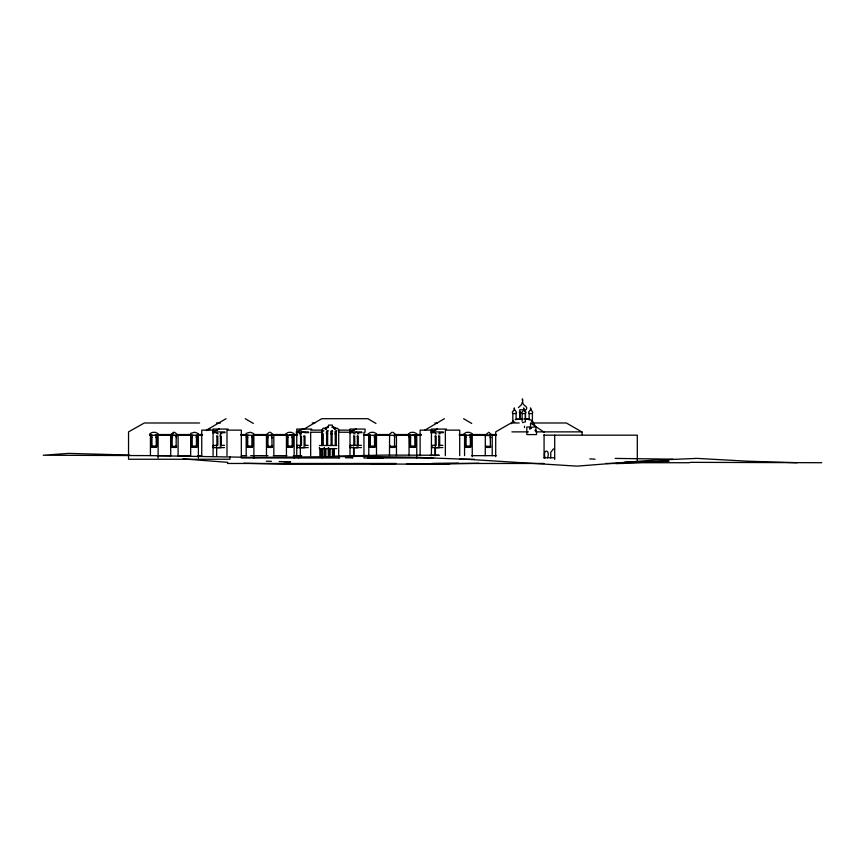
<?xml version="1.0" encoding="UTF-8"?>
<svg xmlns="http://www.w3.org/2000/svg" width="865" height="865" viewBox="0 0 865 865"><rect width="100%" height="100%" fill="white"/><g stroke="black" fill="none" stroke-linecap="round" stroke-linejoin="round"><path stroke-width="1.3" d="M547.545 457.769L545.08 457.769C542.225 448.859 550.529 448.881 547.653 457.78L550.745 457.79L550.756 452.309L553.308 449.065A4.325 3.546 -90 0 1 554.476 448.827M325.813 429.17L326.321 428.608M522.471 401.857L521.465 404.658L518.416 407.631M514.318 409.459L512.275 412.248L512.902 413.567M530.623 409.459L528.591 412.248L529.207 413.567M530.515 428.878L532.083 427.321C529.445 426.532 529.25 431.992 529.802 427.007L526.817 427.007L526.817 434.587L536.538 434.587L536.538 432.013L535.219 429.851M322.158 429.256L323.423 428.164L326.602 428.164M326.051 429.213L325.651 427.526L328.192 427.526M511.118 423.731L513.269 420.768M526.471 409.264C528.234 405.88 521.898 405.696 522.752 401.857M523.163 410.907L521.584 412.454L522.276 413.567M327.143 427.31L328.484 426.456L328.484 425.126L332.409 425.126L332.409 426.456L333.771 427.321M177.001 435.463L170.027 435.463L173.519 432.23M171.984 434.5L173.735 432.987M269.274 432.23L265.782 435.257L267.75 435.668M388.407 435.257L391.888 432.23M486.108 434.5L487.86 432.987M190.56 433.387L194.733 432.23L197.847 433.387M246.071 433.387L250.234 432.23L253.348 433.387M520.006 413.567L519.281 412.692L520.211 411.664M206.378 430.208L226.046 418.703M303.291 429.527L321.802 418.703L367.852 418.703L375.951 423.439M424.747 430.208L444.426 418.703M212.844 431.916L218.867 429.072M219.083 429.072L213.071 431.916L213.071 429.072L228.133 429.072M296.533 431.916L302.555 429.072M302.772 429.072L296.76 431.916L296.76 429.072L311.822 429.072M349.784 431.916L355.807 429.072M356.023 429.072L350.011 431.916L350.011 429.072L365.073 429.072L365.073 432.24M431.213 431.916L437.236 429.072M437.452 429.072L431.44 431.916L431.44 429.072L446.513 429.072M206.454 430.597L210.011 428.964M515.172 419.536L523.26 418.995M515.875 413.567L516.502 412.248L514.459 409.459M525.26 413.567L525.952 412.454L524.374 410.907M532.191 413.567L532.818 412.248L530.775 409.459M797.195 462.721L747.23 461.175L696.941 458.385L649.02 460.461L577.128 466.138L468.387 459.38L414.94 457.293L361.754 456.374L254.991 457.423L149.277 455.606L43.25 455.239L68.67 453.39L129.501 455.055M616.183 463.543L669.034 461.088L641.635 462.299M332.841 456.201L386.125 455.077L439.225 455.271L430.024 455.401M615.166 458.418L672.916 459.164M479.059 463.272L425.18 464.191L371.247 463.975M449.789 463.824L406.518 464.072M395.164 464.072L283.201 464.202L243.865 463.229M432.911 463.564L458.493 463.207M526.882 419.017C531.024 418.617 534.278 422.401 534.927 426.207M220.975 447.702L216.65 447.735L216.65 455.66M304.664 447.702L300.339 447.735L300.339 455.66M357.915 447.702L353.59 447.735L353.59 455.66M439.344 447.702L435.019 447.735L435.019 455.66M519.854 413.567L520.427 413.567M524.439 418.995L527.964 418.995M512.848 422.012L514.729 422.012M524.039 422.012L525.39 422.012L525.39 413.567L522.125 413.567L522.125 421.331M531.467 422.012L532.408 422.012L532.408 413.567L529.142 413.567L529.142 420.033M522.503 422.628L523.195 422.628M199.588 422.985L144.325 422.985L128.539 431.873L128.539 459.25L229.949 459.25L229.949 456.861M216.466 422.985L220.413 422.985M312.179 422.985L314.817 422.985M434.836 422.985L437.463 422.985M519.195 422.985L511.107 422.985L495.699 431.873L495.699 456.655M532.667 422.985L566.37 422.985L581.767 431.873M533.045 427.007L536.051 427.007L535.857 431.84M328.192 427.31L326.321 427.526M331.89 427.321L334.625 427.526M332.744 427.526L335.242 427.526L334.366 428.164L334.668 429.213M326.602 428.726L324.721 428.726M336.28 428.608L334.398 428.608L334.896 429.17M213.623 430.132L201.75 430.132L201.75 455.66M310.676 430.132L322.548 430.132M338.691 430.132L350.563 430.132M431.992 430.132L420.12 430.132L420.12 455.66M224.889 431.916L212.628 431.916L212.628 432.673L216.931 432.673M308.578 431.916L296.317 431.916L296.317 432.673L300.62 432.651M349.568 431.916L361.829 431.916M443.258 431.916L430.997 431.916L430.997 432.673L435.3 432.673M511.907 431.873L528.418 431.873M536.484 431.873L582.156 431.873L582.156 434.587M310.654 432.23L322.645 432.23M338.637 432.23L350.628 432.23M299.614 432.392L300.804 432.933M301.669 432.392L302.49 431.916M302.804 432.392L303.464 432.392M304.869 432.392L305.691 432.392M356.056 432.392L356.715 432.392M220.899 432.673L225.105 432.673M304.588 432.673L308.794 432.673M349.568 432.673L353.871 432.673M357.84 432.673L362.046 432.673M439.269 432.673L443.475 432.673M216.931 433.387L218.218 433.841M220.445 433.365L221.732 433.819M301.334 433.387L299.604 433.387L301.334 433.841M322.061 433.841L323.272 433.841L323.272 445.313M327.63 433.873L326.408 433.873L326.408 431.667M332.095 433.895L330.884 433.895L330.884 431.678M336.269 433.895L335.058 433.895L335.058 431.678M300.696 434.089L299.971 433.841M157.722 434.544L171.021 434.544M176.86 434.544L191.154 434.544M197.966 434.544L202.496 434.544M240.924 434.544L246.049 434.544M253.467 434.544L267.285 434.544M272.616 434.544L286.012 434.544M293.722 434.544L297.528 434.544M363.538 434.544L369.442 434.544M376.091 434.544L389.391 434.544M395.229 434.544L408.626 434.544M416.335 434.544L421.277 434.544M459.293 434.544L464.429 434.544M471.847 434.544L485.146 434.544M490.985 434.544L496.586 434.544M149.796 434.836L151.775 434.836M157.019 434.836L155.051 435.257M285.807 434.836L287.775 434.836M289.505 434.76L293.03 434.836M368.166 434.836L370.144 434.836M408.421 434.836L410.399 434.836M412.118 434.76L415.643 434.836M463.921 434.836L465.9 434.836M471.144 434.836L469.176 435.257M202.496 435.236L149.786 435.257L149.786 433.873L152.121 432.424L155.138 432.284L157.592 433.387M240.924 435.236L297.355 435.236M363.538 435.236L375.442 435.257M375.832 435.236L421.277 435.236M459.293 435.236L496.11 435.236M544.074 435.182L637.31 435.182L637.31 462.126M265.782 435.463L272.756 435.463M292.954 435.484L291.483 435.257M410.324 435.484L408.853 435.257M415.568 435.484L414.097 435.257M465.824 435.484L464.354 435.257M471.068 435.484L469.598 435.257M484.151 435.463L491.125 435.463M171.994 435.668L170.081 435.257M272.745 435.668L270.821 435.257M409.134 435.733L410.269 435.733M415.524 435.733L414.378 435.257M491.115 435.668L489.201 435.257M176.914 435.884L175.487 435.668M267.674 435.884L266.247 435.668M395.283 435.884L393.856 435.668M216.704 436.122L217.796 436.122L217.796 445.345M303.907 436.101L304.999 436.101L304.999 445.324M353.644 436.122L354.736 436.122L354.736 445.345M357.159 436.101L358.251 436.101L358.251 445.324M435.073 436.122L436.176 436.122L436.176 445.345M438.587 436.101L439.68 436.101L439.68 445.324M151.959 437.376L150.705 437.376L150.705 435.733M157.203 437.376L155.949 437.376L155.949 435.733M192.203 437.376L190.96 437.376L190.96 435.733M197.458 437.376L196.204 437.376L196.204 435.733M247.704 437.376L246.46 437.376L246.46 435.733M252.958 437.376L251.704 437.376L251.704 435.733M287.959 437.376L286.715 437.376L286.715 435.733M293.213 437.376L291.959 437.376L291.959 435.733M370.328 437.376L369.074 437.376L369.074 435.733M375.572 437.376L374.329 437.376L374.329 435.733M410.572 437.376L409.329 437.376L409.329 435.484M415.827 437.376L414.573 437.376L414.573 435.484M466.084 437.376L464.829 437.376L464.829 435.484M471.328 437.376L470.073 437.376L470.073 435.484M172.167 437.712L170.956 437.712L170.956 436.122M176.395 437.712L175.952 435.884M267.923 437.712L266.712 437.712L266.712 435.884M272.583 437.712L271.707 437.712L271.707 436.122M394.764 437.712L394.321 435.884M490.952 437.712L490.077 437.712L490.077 436.122M217.039 445.345L213.212 445.345L213.212 447.594L224.532 447.594M220.683 445.345L224.532 445.345M296.9 445.345L300.728 445.345M304.372 445.345L308.221 445.345M361.473 445.345L350.152 445.345L350.152 447.594L361.473 447.594M435.409 445.345L431.581 445.345L431.581 447.594L442.902 447.594M439.052 445.345L442.902 445.345M319.423 445.518L336.809 445.518M151.278 446.07L156.262 446.07M191.522 446.07L196.506 446.07L196.506 447.335L192.171 447.335M247.022 446.07L252.018 446.07L252.018 447.335L247.671 447.335M287.277 446.07L292.262 446.07M369.647 446.07L374.632 446.07M409.891 446.07L414.886 446.07M465.402 446.07L470.387 446.07M171.529 446.34L176.276 446.34M267.285 446.34L272.032 446.34M389.899 446.34L394.656 446.34M485.654 446.34L490.412 446.34M216.618 446.956L216.066 447.702M219.98 446.902L221.31 446.935M300.706 446.956L299.755 446.902L299.755 447.702M303.669 446.902L304.999 446.935M353.428 446.902L353.007 447.702M356.921 446.902L358.251 446.935M438.35 446.902L439.68 446.935M151.916 447.335L156.262 447.335L156.176 437.376M287.926 447.335L292.262 447.335M370.285 447.335L374.632 447.335L374.664 445.907M410.54 447.335L414.886 447.335L414.8 437.376M466.04 447.335L470.387 447.335M296.9 447.594L308.221 447.594M336.809 448.611L319.423 448.611L319.423 447.367M157.571 455.66L171.119 455.66M177.574 455.66L189.576 455.66M197.566 455.66L201.599 455.66M241.335 455.66L246.709 455.66M250.666 455.66L267.999 455.66M273.329 455.66L286.899 455.66M293.321 455.66L298.663 455.66L298.663 457.985M299.041 455.66L301.712 455.66M363.949 455.66L369.323 455.66M471.695 455.66L496.132 455.66M550.745 457.79L554.497 457.79M352.823 457.845L345.394 457.736M367.614 457.845L383.13 457.845L378.492 457.39M339.588 457.985L241.335 457.985L241.335 430.132L226.987 430.132L226.987 455.66M433.657 457.985L363.949 457.985L363.949 432.23M459.704 459.25L474.366 459.25M624.757 462.126L637.029 462.126M623.308 462.721L689.567 462.721M821.75 462.721L690.335 462.343M227.506 463.467L396.019 463.467M431.765 463.467L544.236 463.467M605.997 463.467L623.568 463.467M544.074 457.769L545.08 457.769M517.281 418.995L518.351 419.017M271.437 461.337L266.247 461.196M279.114 461.553L290.64 461.867L283.882 461.672M589.768 458.904L595.044 459.185M182.969 458.893L227.809 462.353M334.052 428.716L337.285 428.164L338.691 429.602L338.691 457.845M463.608 418.703L471.706 423.439M245.238 418.703L253.337 423.439M544.074 432.23L530.559 422.985L530.559 428.272M471.717 433.387L469.263 432.284L466.246 432.424L463.91 433.873L463.921 435.257M416.216 433.387L413.762 432.284L410.745 432.424L408.41 433.873L408.421 435.257M375.972 433.387L373.507 432.284L370.49 432.424L368.155 433.873L368.166 435.257M293.603 433.387L291.148 432.284L288.121 432.424L285.796 433.873L285.807 435.257M488.725 432.23L492.217 435.257L492.217 455.66M392.97 432.23L396.462 435.257L396.462 455.66M270.356 432.23L272.972 434.5M273.816 435.236L273.837 455.66M174.6 432.23L178.093 435.257L178.093 455.66M535.111 430.348L535.565 431.289M524.482 426.207L524.514 427.526M554.703 435.182L554.703 459.434M544.074 434.544L544.074 458.061M530.84 408.864L530.559 407.902L530.559 408.864M525.488 419.017L525.488 409.761L519.757 409.761L519.757 419.017M523.866 408.864L523.671 407.902L523.671 408.864M522.795 400.711L522.428 398.862L522.428 400.711M520.006 411.805L519.854 418.746M516.091 419.601L516.091 413.567L512.837 413.567L512.837 421.331M514.524 408.864L514.253 407.902L514.253 408.864M490.65 445.983L490.65 447.421M490.293 437.712L490.412 447.421L486.292 447.421L486.292 446.34M485.654 445.983L485.654 447.421M485.33 435.257L485.243 455.66M472.247 433.873L472.247 456.644M471.328 435.733L471.328 445.907M470.668 445.907L470.668 447.4M470.3 437.376L470.419 447.4M466.084 435.733L466.084 445.907M465.413 445.907L465.413 447.4M465.175 445.907L465.175 447.4M465.056 437.376L465.056 445.907M464.559 435.257L464.559 455.639M459.704 455.66L459.704 430.132L445.356 430.132L445.356 455.66M440.101 433.819L438.815 433.819M438.782 436.101L438.782 445.324M436.587 433.841L435.3 433.841M435.376 445.345L435.376 446.956M435.409 447.594L435.409 455.66M435.268 436.122L435.268 445.345M432.176 446.902L432.176 447.594M431.44 432.673L431.44 455.66M416.746 433.873L416.746 457.985M415.827 435.733L415.827 445.907M415.168 445.907L415.168 447.4M410.572 435.733L410.572 445.907M409.913 445.907L409.913 447.4M409.545 437.376L409.675 447.4M409.048 435.257L409.048 455.639M394.894 445.983L394.894 447.421M394.656 445.983L394.656 447.421L390.537 447.421L390.537 446.34M394.537 437.712L394.537 445.983M389.899 445.983L389.899 447.421M389.574 435.668L389.488 455.66M389.661 445.983L389.661 447.421M376.491 433.873L376.491 457.985M376.059 435.257L374.577 435.257M375.572 435.733L375.572 445.907M374.913 445.907L374.913 447.4M374.545 437.376L374.545 445.907M370.328 435.733L370.328 445.907M369.669 445.907L369.669 447.4M369.42 445.907L369.42 447.4M369.301 437.376L369.301 445.907M368.804 435.257L368.804 455.639M358.672 433.819L357.386 433.819M357.353 436.101L357.353 445.324M355.158 433.841L353.871 433.841M353.98 447.594L353.98 455.66M353.839 436.122L353.839 445.345M350.736 445.345L350.736 447.594M350.011 432.673L350.011 455.66M336.734 431.051L336.734 430.478L335.306 431.051M336.269 431.678L336.269 445.367M335.274 433.895L335.274 445.367M334.301 448.611L334.301 455.66M333.49 448.611L333.49 455.66M333.198 448.611L333.198 455.66M332.56 431.051L332.56 430.478L331.133 431.051M332.387 448.611L332.387 455.66M332.095 431.678L332.095 445.367M331.1 433.895L331.1 445.367M330.127 448.611L330.127 455.66M329.327 448.611L329.327 455.66M329.024 448.611L329.024 455.66M328.624 447.789L328.624 448.611M328.354 447.789L328.354 448.611M328.224 448.611L328.224 455.66M328.095 431.029L328.095 430.467L326.667 431.029M327.63 431.667L327.63 445.356M326.624 433.873L326.624 445.356M325.889 448.611L325.889 455.66M325.078 448.611L325.078 455.66M324.786 448.611L324.786 455.66M324.364 447.789L324.364 448.611M324.105 447.789L323.975 455.66M323.737 430.997L323.737 430.424L322.31 430.997M322.277 433.841L322.277 445.313M322.018 431.3L322.018 445.518M322.018 448.611L322.018 457.845M321.812 448.611L321.812 455.66M321.002 448.611L321.002 455.66M320.71 448.611L320.71 455.66M319.899 448.611L319.899 455.66M310.676 432.424L310.676 455.66M304.102 436.101L304.102 445.324M301.496 445.345L301.496 436.122L300.393 436.122L300.393 434.089M300.588 436.122L300.588 445.345M300.144 446.902L300.144 447.594M297.495 446.902L297.495 447.594M296.76 432.673L296.76 455.66M294.132 433.873L294.132 457.985M293.213 435.733L293.213 445.907M292.554 445.907L292.554 447.4M292.305 445.907L292.305 447.4M292.186 437.376L292.186 445.907M287.959 435.733L287.959 445.907M287.299 445.907L287.299 447.4M287.05 445.907L287.05 447.4M286.931 437.376L286.931 445.907M286.434 435.257L286.434 455.639M272.28 445.983L272.28 447.421M271.924 437.712L272.032 447.421L267.923 447.421L267.923 446.34M267.923 436.122L267.923 445.983M267.285 445.983L267.285 447.421M267.036 445.983L267.036 447.421M266.928 437.712L266.928 445.983M266.463 435.463L266.463 455.682M253.878 433.873L253.878 457.985M252.958 435.733L252.958 445.907M252.299 445.907L252.299 447.4M252.05 445.907L252.05 447.4M251.931 437.376L251.931 445.907M248.19 435.257L246.72 435.257M247.704 435.733L247.704 445.907M247.044 445.907L247.044 447.4M246.676 437.376L246.806 447.4M246.179 435.257L246.179 455.639M221.31 445.324L221.31 436.101L220.218 436.101L220.218 434.327M220.413 436.101L220.413 445.324M216.899 436.122L216.899 445.345M216.445 446.902L216.445 447.594M213.796 446.902L213.796 447.594M213.071 432.673L213.071 455.66M198.377 433.873L198.377 457.985M197.934 435.257L196.463 435.257M197.458 435.733L197.458 445.907M196.798 445.907L196.798 447.4M196.55 445.907L196.55 447.4M196.431 437.376L196.431 445.907M192.69 435.257L191.208 435.257M192.203 435.733L192.203 445.907M191.543 445.907L191.543 447.4M191.176 437.376L191.295 447.4M190.678 435.257L190.678 455.639M176.525 445.983L176.525 447.421M176.287 445.983L176.276 447.421L172.167 447.421L172.167 446.34M176.168 437.712L176.168 445.983M172.167 436.122L172.167 445.983M171.529 445.983L171.529 447.421M171.173 437.712L171.292 447.421M170.708 435.463L170.708 455.682M158.122 433.873L158.122 457.985M157.203 435.733L157.203 445.907M156.543 445.907L156.543 447.4M151.959 435.733L151.959 445.907M151.288 445.907L151.288 447.4M151.051 445.907L151.051 447.4M150.932 437.376L150.921 445.907M150.434 435.257L150.434 455.639M376.459 457.845A5.644 1.146 17.2 0 1 375.378 457.574M352.26 457.715A5.644 1.146 -17.2 0 0 352.25 457.845"/></g></svg>
